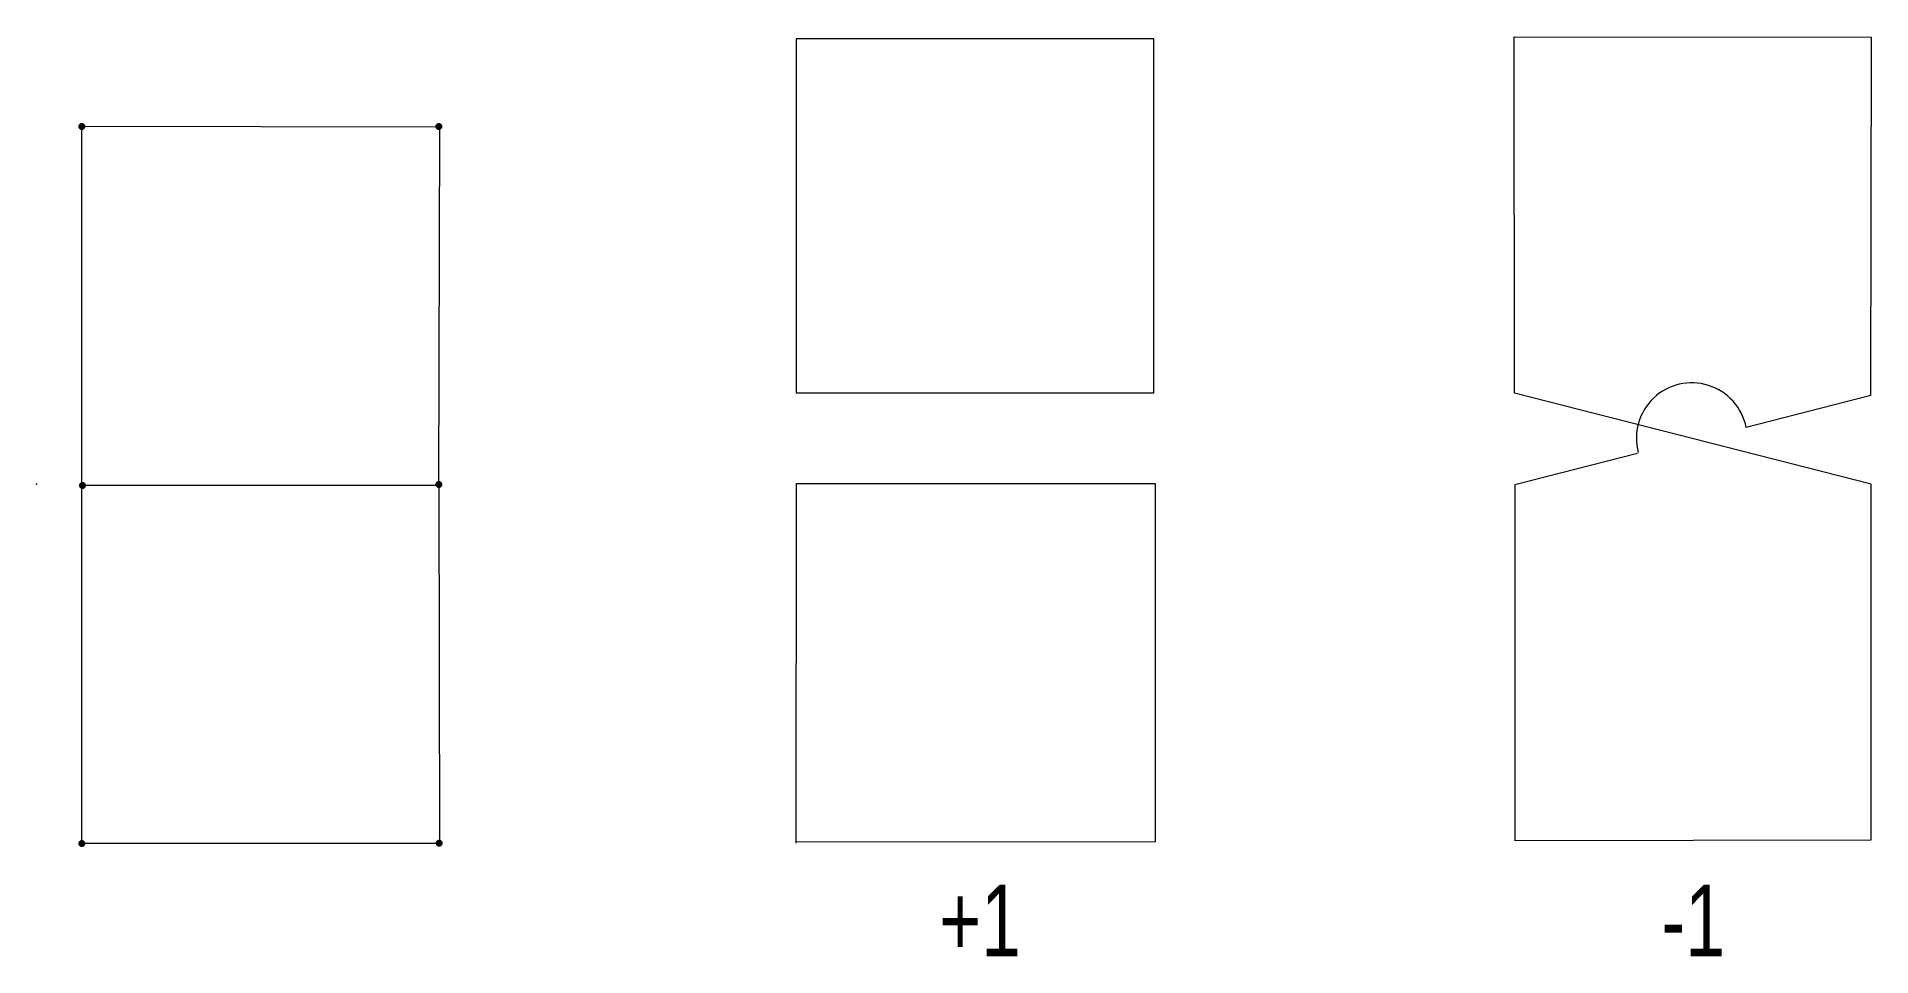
# Model space of a CAD drawing. Extents: x -3 to 100, y -6 to 45.
import ezdxf

# ---------------------------------------------------------------- set-up
doc = ezdxf.new("R2010")
doc.units = 0
doc.layers.get('0').update_dxf_attribs({"linetype": 'CONTINUOUS', "lineweight": 0})
doc.styles.get("Standard").update_dxf_attribs({"font": 'txt', "width": 0.75})

msp = doc.modelspace()

# ---------------------------------------------------------------- linework, layer by layer
at = {"color": 7, "lineweight": 18}
for p, q in [((59.93, 44.9), (39.93, 44.9)), ((39.93, 44.9), (39.93, 25.12)), ((40.04, 45.02), (40.04, 45.02)), ((40.04, 45.02), (40.04, 45.02)), ((59.93, 25.12), (59.93, 44.9)), ((80.08, 25.1), (80.06, 45.01)), ((80.06, 45.01), (100.03, 44.99)), ((100.03, 44.99), (99.99, 24.98)), ((20.01, 39.97), (0, 40.01)), ((0, 20.01), (0, 39.97)), ((19.96, 19.98), (20.01, 39.97)), ((39.93, 25.12), (59.93, 25.12)), ((100.03, 20.01), (80.08, 25.1)), ((100.01, 24.98), (93.03, 23.18)), ((86.96, 21.73), (80.11, 19.98)), ((0, -0.05), (0, 19.96)), ((0, 19.96), (19.96, 19.96)), ((19.96, 19.96), (20, -0.07)), ((39.93, -0.04), (39.94, 20.05)), ((39.94, 20.05), (60, 20.05)), ((60, 20.05), (60, 0.02)), ((80.12, 0.08), (80.13, 20)), ((100.02, 0.13), (100.03, 20.01)), ((60, 0.02), (39.91, 0)), ((80.12, 0.11), (100.02, 0.13)), ((20, -0.07), (-0.03, -0.07))]:
    msp.add_line(p, q, dxfattribs=at)
msp.add_arc((90, 22.58), 3.1, 11.1616, 194.8832, dxfattribs=at)
at = {"color": 7, "lineweight": 200}
for p in [(0, 40.01), (19.96, 40.01), (0.03, 19.94), (19.96, 20), (0, -0.06), (19.97, -0.04)]:
    msp.add_point(p, dxfattribs=at)
at = {"color": 9, "lineweight": 5}
msp.add_point((-2.53, 20.01), dxfattribs=at)

# ---------------------------------------------------------------- texts
at = {"color": 7, "lineweight": 18, "char_height": 4, "width": 100, "attachment_point": 5}
for s, insert in [('+1', (50.21, -4.37)), ('-1', (90.08, -4.37))]:
    msp.add_mtext(s, dxfattribs=dict(at, insert=insert))

doc.saveas('drawing.dxf')
